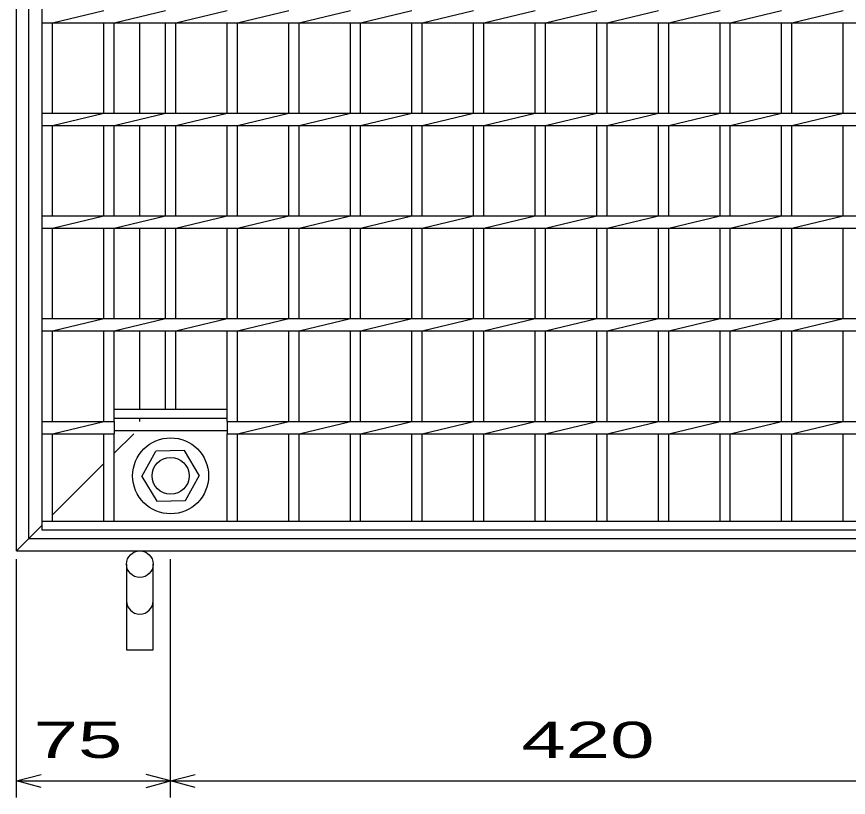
# Model space of a CAD drawing. Units: millimetres, scale not verified. Extents: x -1456 to 1385, y -1026 to 843.
# Drawn here: x -969.5 to -564.5, y -282.5 to 97.5 of the extents above; entities that cross this region are included whole.
import ezdxf
from ezdxf.enums import TextEntityAlignment as Align

# ---------------------------------------------------------------- set-up
doc = ezdxf.new("R2010")
doc.units = ezdxf.units.MM
doc.header["$LTSCALE"] = 8
doc.linetypes.add('DASHED', pattern=[7.5, 6, -1.5])
for name, color, linetype, lineweight in [('16', 3, 'Continuous', 25), ('19', 6, 'Continuous', 25), ('22', 4, 'Continuous', 25)]:
    doc.layers.add(name, color=color, linetype=linetype, lineweight=lineweight)
doc.styles.add('ベクトル', font='')
doc.styles.get('ベクトル').set_extended_font_data('ベクトル')

msp = doc.modelspace()

# ---------------------------------------------------------------- linework, layer by layer
at = {"layer": '16'}
for p, q in [((-957, -148), (-957, 393)), ((-957, 94.5), (-957, 100.5)), ((-952, 94.5), (-927, 100.5)), ((-922, 94.5), (-897, 100.5)), ((-892, 94.5), (-867, 100.5)), ((-862, 94.5), (-837, 100.5)), ((-832, 94.5), (-807, 100.5)), ((-802, 94.5), (-777, 100.5)), ((-772, 94.5), (-747, 100.5)), ((-742, 94.5), (-717, 100.5)), ((-712, 94.5), (-687, 100.5)), ((-682, 94.5), (-657, 100.5)), ((-652, 94.5), (-627, 100.5)), ((-622, 94.5), (-597, 100.5)), ((-592, 94.5), (-567, 100.5)), ((-957, 94.5), (-412, 94.5)), ((-952, 50.5), (-952, 94.5)), ((-927, 50.5), (-927, 94.5)), ((-922, 50.5), (-922, 94.5)), ((-897, 50.5), (-897, 94.5)), ((-892, 50.5), (-892, 94.5)), ((-867, 50.5), (-867, 94.5)), ((-862, 50.5), (-862, 94.5)), ((-837, 50.5), (-837, 94.5)), ((-832, 50.5), (-832, 94.5)), ((-807, 50.5), (-807, 94.5)), ((-802, 50.5), (-802, 94.5)), ((-777, 50.5), (-777, 94.5)), ((-772, 50.5), (-772, 94.5)), ((-747, 50.5), (-747, 94.5)), ((-742, 50.5), (-742, 94.5)), ((-717, 50.5), (-717, 94.5)), ((-712, 50.5), (-712, 94.5)), ((-687, 50.5), (-687, 94.5)), ((-682, 50.5), (-682, 94.5)), ((-657, 50.5), (-657, 94.5)), ((-652, 50.5), (-652, 94.5)), ((-627, 50.5), (-627, 94.5)), ((-622, 50.5), (-622, 94.5)), ((-597, 50.5), (-597, 94.5)), ((-592, 50.5), (-592, 94.5)), ((-567, 50.5), (-567, 94.5)), ((-957, 50.5), (-412, 50.5)), ((-957, 44.5), (-957, 50.5)), ((-952, 44.5), (-927, 50.5)), ((-922, 44.5), (-897, 50.5)), ((-892, 44.5), (-867, 50.5)), ((-862, 44.5), (-837, 50.5)), ((-832, 44.5), (-807, 50.5)), ((-802, 44.5), (-777, 50.5)), ((-772, 44.5), (-747, 50.5)), ((-742, 44.5), (-717, 50.5)), ((-712, 44.5), (-687, 50.5)), ((-682, 44.5), (-657, 50.5)), ((-652, 44.5), (-627, 50.5)), ((-622, 44.5), (-597, 50.5)), ((-592, 44.5), (-567, 50.5)), ((-957, 44.5), (-412, 44.5)), ((-952, 0.5), (-952, 44.5)), ((-927, 0.5), (-927, 44.5)), ((-922, 0.5), (-922, 44.5)), ((-897, 0.5), (-897, 44.5)), ((-892, 0.5), (-892, 44.5)), ((-867, 0.5), (-867, 44.5)), ((-862, 0.5), (-862, 44.5)), ((-837, 0.5), (-837, 44.5)), ((-832, 0.5), (-832, 44.5)), ((-807, 0.5), (-807, 44.5)), ((-802, 0.5), (-802, 44.5)), ((-777, 0.5), (-777, 44.5)), ((-772, 0.5), (-772, 44.5)), ((-747, 0.5), (-747, 44.5)), ((-742, 0.5), (-742, 44.5)), ((-717, 0.5), (-717, 44.5)), ((-712, 0.5), (-712, 44.5)), ((-687, 0.5), (-687, 44.5)), ((-682, 0.5), (-682, 44.5)), ((-657, 0.5), (-657, 44.5)), ((-652, 0.5), (-652, 44.5)), ((-627, 0.5), (-627, 44.5)), ((-622, 0.5), (-622, 44.5)), ((-597, 0.5), (-597, 44.5)), ((-592, 0.5), (-592, 44.5)), ((-567, 0.5), (-567, 44.5)), ((-957, 0.5), (-412, 0.5)), ((-957, -5.5), (-957, 0.5)), ((-952, -5.5), (-927, 0.5)), ((-922, -5.5), (-897, 0.5)), ((-892, -5.5), (-867, 0.5)), ((-862, -5.5), (-837, 0.5)), ((-832, -5.5), (-807, 0.5)), ((-802, -5.5), (-777, 0.5)), ((-772, -5.5), (-747, 0.5)), ((-742, -5.5), (-717, 0.5)), ((-712, -5.5), (-687, 0.5)), ((-682, -5.5), (-657, 0.5)), ((-652, -5.5), (-627, 0.5)), ((-622, -5.5), (-597, 0.5)), ((-592, -5.5), (-567, 0.5)), ((-957, -5.5), (-412, -5.5)), ((-952, -49.5), (-952, -5.5)), ((-927, -49.5), (-927, -5.5)), ((-922, -49.5), (-922, -5.5)), ((-897, -49.5), (-897, -5.5)), ((-892, -49.5), (-892, -5.5)), ((-867, -49.5), (-867, -5.5)), ((-862, -49.5), (-862, -5.5)), ((-837, -49.5), (-837, -5.5)), ((-832, -49.5), (-832, -5.5)), ((-807, -49.5), (-807, -5.5)), ((-802, -49.5), (-802, -5.5)), ((-777, -49.5), (-777, -5.5)), ((-772, -49.5), (-772, -5.5)), ((-747, -49.5), (-747, -5.5)), ((-742, -49.5), (-742, -5.5)), ((-717, -49.5), (-717, -5.5)), ((-712, -49.5), (-712, -5.5)), ((-687, -49.5), (-687, -5.5)), ((-682, -49.5), (-682, -5.5)), ((-657, -49.5), (-657, -5.5)), ((-652, -49.5), (-652, -5.5)), ((-627, -49.5), (-627, -5.5)), ((-622, -49.5), (-622, -5.5)), ((-597, -49.5), (-597, -5.5)), ((-592, -49.5), (-592, -5.5)), ((-567, -49.5), (-567, -5.5)), ((-957, -49.5), (-412, -49.5)), ((-957, -55.5), (-957, -49.5)), ((-952, -55.5), (-927, -49.5)), ((-922, -55.5), (-897, -49.5)), ((-892, -55.5), (-867, -49.5)), ((-862, -55.5), (-837, -49.5)), ((-832, -55.5), (-807, -49.5)), ((-802, -55.5), (-777, -49.5)), ((-772, -55.5), (-747, -49.5)), ((-742, -55.5), (-717, -49.5)), ((-712, -55.5), (-687, -49.5)), ((-682, -55.5), (-657, -49.5)), ((-652, -55.5), (-627, -49.5)), ((-622, -55.5), (-597, -49.5)), ((-592, -55.5), (-567, -49.5)), ((-957, -55.5), (-412, -55.5)), ((-952, -99.5), (-952, -55.5)), ((-927, -99.5), (-927, -55.5)), ((-922, -99.5), (-922, -55.5)), ((-897, -93.5), (-897, -55.5)), ((-892, -93.5), (-892, -55.5)), ((-867, -99.5), (-867, -55.5)), ((-862, -99.5), (-862, -55.5)), ((-837, -99.5), (-837, -55.5)), ((-832, -99.5), (-832, -55.5)), ((-807, -99.5), (-807, -55.5)), ((-802, -99.5), (-802, -55.5)), ((-777, -99.5), (-777, -55.5)), ((-772, -99.5), (-772, -55.5)), ((-747, -99.5), (-747, -55.5)), ((-742, -99.5), (-742, -55.5)), ((-717, -99.5), (-717, -55.5)), ((-712, -99.5), (-712, -55.5)), ((-687, -99.5), (-687, -55.5)), ((-682, -99.5), (-682, -55.5)), ((-657, -99.5), (-657, -55.5)), ((-652, -99.5), (-652, -55.5)), ((-627, -99.5), (-627, -55.5)), ((-622, -99.5), (-622, -55.5)), ((-597, -99.5), (-597, -55.5)), ((-592, -99.5), (-592, -55.5)), ((-567, -99.5), (-567, -55.5)), ((-922, -93.5), (-867, -93.5)), ((-922, -98), (-922, -93.5)), ((-867, -98), (-867, -93.5)), ((-957, -99.5), (-922, -99.5)), ((-957, -105.5), (-957, -99.5)), ((-952, -105.5), (-927, -99.5)), ((-922, -98), (-867, -98)), ((-922, -99.5), (-922, -105.5)), ((-867, -99.5), (-502, -99.5)), ((-867, -99.5), (-867, -105.5)), ((-862, -105.5), (-837, -99.5)), ((-832, -105.5), (-807, -99.5)), ((-802, -105.5), (-777, -99.5)), ((-772, -105.5), (-747, -99.5)), ((-742, -105.5), (-717, -99.5)), ((-712, -105.5), (-687, -99.5)), ((-682, -105.5), (-657, -99.5)), ((-652, -105.5), (-627, -99.5)), ((-622, -105.5), (-597, -99.5)), ((-592, -105.5), (-567, -99.5)), ((-922, -104), (-867, -104)), ((-957, -105.5), (-922, -105.5)), ((-952, -148), (-952, -105.5)), ((-927, -148), (-927, -105.5)), ((-922, -148), (-922, -105.5)), ((-867, -105.5), (-502, -105.5)), ((-867, -148), (-867, -105.5)), ((-862, -148), (-862, -105.5)), ((-837, -148), (-837, -105.5)), ((-832, -148), (-832, -105.5)), ((-807, -148), (-807, -105.5)), ((-802, -148), (-802, -105.5)), ((-777, -148), (-777, -105.5)), ((-772, -148), (-772, -105.5)), ((-747, -148), (-747, -105.5)), ((-742, -148), (-742, -105.5)), ((-717, -148), (-717, -105.5)), ((-712, -148), (-712, -105.5)), ((-687, -148), (-687, -105.5)), ((-682, -148), (-682, -105.5)), ((-657, -148), (-657, -105.5)), ((-652, -148), (-652, -105.5)), ((-627, -148), (-627, -105.5)), ((-622, -148), (-622, -105.5)), ((-597, -148), (-597, -105.5)), ((-592, -148), (-592, -105.5)), ((-567, -148), (-567, -105.5)), ((-908.496, -126.342), (-901.794, -114.05)), ((-887.798, -113.708), (-901.794, -114.05)), ((-880.5, -126), (-887.798, -113.708)), ((-908.496, -126.342), (-901.202, -138.292)), ((-887.206, -137.95), (-880.504, -125.658)), ((-901.202, -138.292), (-887.206, -137.95)), ((-957, -148), (-412, -148)), ((-957, -152.5), (-957, -148)), ((-957, -148), (-952, -148)), ((-927, -148), (-922, -148)), ((-897, -148), (-892, -148)), ((-867, -148), (-862, -148)), ((-837, -148), (-832, -148)), ((-807, -148), (-802, -148)), ((-777, -148), (-772, -148)), ((-747, -148), (-742, -148)), ((-717, -148), (-712, -148)), ((-687, -148), (-682, -148)), ((-657, -148), (-652, -148)), ((-627, -148), (-622, -148)), ((-597, -148), (-592, -148)), ((-567, -148), (-562, -148)), ((-412, -152.5), (-957, -152.5))]:
    msp.add_line(p, q, dxfattribs=at)
for radius in [18.5, 9]:
    msp.add_circle((-894.5, -126), radius, dxfattribs=at)
at = {"layer": '19'}
for p, q in [((-969.5, -162.5), (-969.5, 407.5)), ((-963.5, -156.5), (-963.5, 401.5)), ((-909.5, 50.5), (-909.5, 94.5)), ((-909.5, 0.5), (-909.5, 44.5)), ((-909.5, -49.5), (-909.5, -5.5)), ((-909.5, -93.5), (-909.5, -55.5)), ((-963.5, -156.5), (-405.5, -156.5)), ((-969.5, -162.5), (-399.5, -162.5)), ((-916, -169), (-916, -210.62)), ((-903, -210.62), (-903, -169)), ((-916, -210.62), (-903, -210.62))]:
    msp.add_line(p, q, dxfattribs=at)
at = {"layer": '19', "linetype": 'DASHED'}
for p, q in [((-909.5, -99.5), (-909.5, -98)), ((-922, -115), (-912.5, -105.5)), ((-952, -145), (-927, -120)), ((-969.5, -162.5), (-957, -150))]:
    msp.add_line(p, q, dxfattribs=at)
at = {"layer": '19'}
msp.add_circle((-909.5, -169), 6.5, dxfattribs=at)
msp.add_arc((-909.5, -186.84), 6.5, 180, 0, dxfattribs=at)
at = {"layer": '22'}
for p, q in [((-969.5, -282.5), (-969.5, -166.5)), ((-894.5, -282.5), (-894.5, -166.5)), ((-969.5, -274.5), (-957.5, -271.3)), ((-894.5, -274.5), (-906.5, -271.3)), ((-894.5, -274.5), (-882.5, -271.3)), ((-957.5, -277.7), (-969.5, -274.5)), ((-969.5, -274.5), (-894.5, -274.5)), ((-906.5, -277.7), (-894.5, -274.5)), ((-882.5, -277.7), (-894.5, -274.5)), ((-894.5, -274.5), (-474.5, -274.5))]:
    msp.add_line(p, q, dxfattribs=at)

# ---------------------------------------------------------------- texts
at = {"layer": '22', "color": 2, "style": 'ベクトル', "width": 1.65}
for s, p in [(' 75 ', (-972, -254.5)), (' 420 ', (-734.5, -254.5))]:
    msp.add_text(s, height=17.6, dxfattribs=at).set_placement(p, align=Align.MIDDLE_LEFT)

doc.saveas('drawing.dxf')
